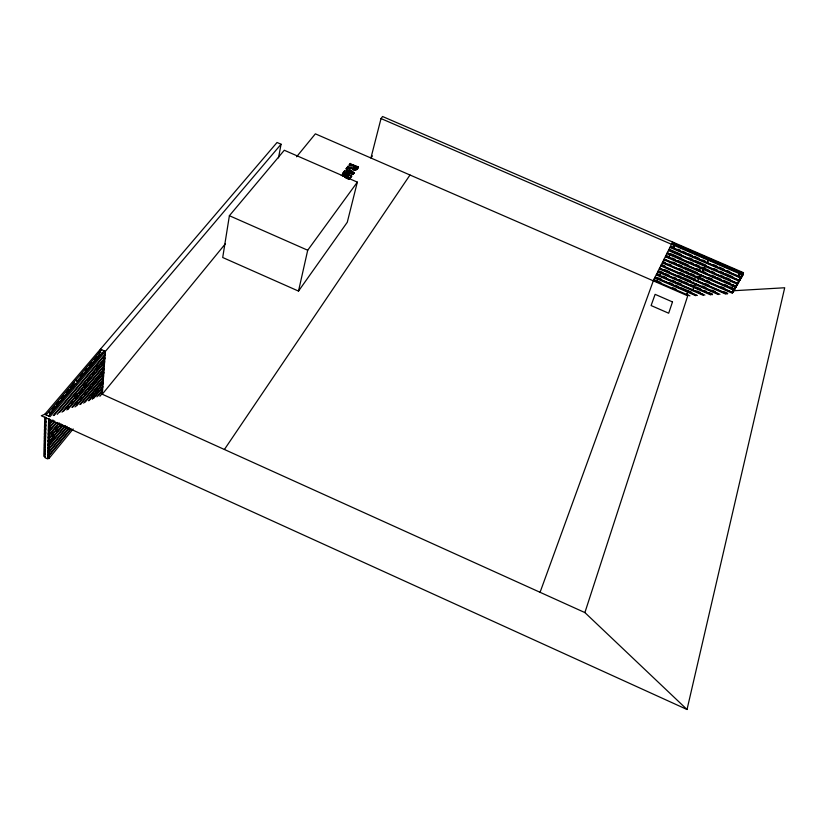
<?xml version="1.0" encoding="UTF-8"?>
<svg xmlns="http://www.w3.org/2000/svg" width="826" height="826" viewBox="0 0 826 826"><rect width="100%" height="100%" fill="white"/><g stroke="black" fill="none" stroke-linecap="round" stroke-linejoin="round"><path stroke-width="1.24" d="M46.05 417.409L45.079 457.749L47.588 458.895L48.651 418.596M47.609 458.038L48.868 458.616L48.941 456.024L70.85 429.334M47.702 454.589L48.961 455.167L49.033 452.565L69.384 427.837M47.794 451.12L49.064 451.698L49.137 449.076L67.092 427.321M47.887 447.63L49.157 448.208L49.23 445.575L65.605 425.793M47.98 444.109L49.25 444.687L49.323 442.044L63.292 425.225M48.073 440.578L49.353 441.156L49.426 438.492L60.959 424.636M48.166 437.016L49.446 437.594L49.519 434.91L59.441 423.036M48.259 433.423L49.55 434.011L49.622 431.306L57.077 422.406M48.352 429.819L49.643 430.408L49.725 427.682L54.63 421.838M48.455 426.185L49.746 426.774L49.818 424.037L53.112 420.145M48.548 422.53L49.849 423.118L49.921 420.362L48.62 419.773M73.308 387.755L73.545 382.706L76.095 383.863M99.234 356.078L99.481 352.299L101.959 353.414M100.318 351.029L100.442 349.171L105.377 351.401L102.259 394.209L225.271 243.907M229.391 215.71L222.71 257.516L298.506 291.093L347.281 222.256L357.338 182.133L284.278 150.249L229.391 215.71L307.706 250.237L357.338 182.133M278.496 157.89L281.067 144.24L277.04 142.485L44.8 414.291L50.025 416.665L281.067 144.24M298.506 291.093L307.706 250.237M45.988 413.795L41.3 415.767L687.025 709.493L784.7 287.758L733.065 290.773M347.116 175.938L342.501 173.925L343.42 172.438L351.69 176.041L350.503 177.91L345.805 177.466M343.42 172.438L342.501 173.925M347.023 167.915L354.168 172.686L353.115 174.379L343.668 172.376L344.679 170.755L346.59 171.189L347.694 169.722L346.228 168.69L348.076 166.243L352.372 165.84L349.357 164.539L352.372 165.84M344.679 170.755L343.668 172.376M346.59 171.189L347.601 170.125L346.228 168.69M344.628 177.353L350.606 177.507L351.69 176.041M348.076 166.243L346.135 169.093M348.995 170.631L348.18 171.994L348.995 170.631L351.256 172.696M350.131 163.785L358.422 166.945C358.019 170.569 352.619 171.632 351.577 168.029L346.899 168.081L351.577 168.029M348.273 176.444L342.604 173.522M349.388 179.428L344.731 176.95M353.497 167.224L353.848 166.491L356.047 167.451C355.872 169.991 351.649 168.38 353.848 166.491M353.115 174.379L354.168 172.686M670.598 246.747L741.48 277.433L742.801 275.141L743.472 272.683L382.572 116.507L381.023 118.552L370.926 158.003L372.443 155.928M739.291 281.232L739.456 280.623L668.843 250.03L668.637 250.629L739.291 281.232L737.979 283.504L667.46 252.942L667.676 252.343M739.807 279.384L739.972 278.775L738.496 281.656M669.029 249.855L739.724 280.479L739.9 279.859M741.036 278.197L741.211 277.577L670.423 246.933L670.206 247.521L741.036 278.197L739.724 280.479M741.552 276.349L741.717 275.739L740.406 278.011M741.48 277.433L741.645 276.824L738.103 275.285M735.811 287.272L735.987 286.653L665.725 256.194L665.508 256.783L735.811 287.272L734.52 289.513L664.341 259.085M736.338 285.414L736.503 284.805M669.628 256.948L666.117 255.42L665.901 256.019L736.245 286.519L736.42 285.899M737.546 284.258L737.721 283.638L667.284 253.117L667.067 253.716L737.546 284.258L736.245 286.519M738.062 282.409L738.237 281.79M737.979 283.504L738.155 282.884M665.353 262.544L663.02 261.532L662.803 262.131L732.807 292.497L742.966 274.531L672.003 243.815M733.323 290.649L733.498 290.029M734.087 290.267L734.262 289.647L664.176 259.25L663.959 259.849L734.087 290.267L732.807 292.497M734.52 289.513L734.696 288.904M735.037 287.665L735.212 287.045M705.941 258.507L706.333 257.299M687.025 709.493L584.891 612.572L687.728 295.811L315.367 133.843L296.586 156.785M688.399 295.409L686.489 294.583L686.881 293.364M674.945 245.085L675.369 243.897L673.045 248.44M672.632 242.028L653.314 280.85L540.07 592.294M653.965 279.043L653.531 280.241L656.391 281.49L658.136 278.073M659.293 275.801L661.027 272.394M668.564 257.598L670.309 254.191M693.572 280.964L695.998 276.452M699.033 270.825L700.861 267.438M686.489 294.583L688.306 291.196M698.3 278.847L699.519 276.586M703.174 269.834L704.402 267.583M708.058 260.82L709.286 258.569L707.066 263.164M692.405 290.194L696.07 283.442M697.299 281.181L700.964 274.428M702.183 272.177L705.848 265.414M739.063 274.242L740.344 272.012L738.083 276.596M731.051 288.873L733.612 284.402M742.161 274.975L743.472 272.683M733.044 291.134L743.307 273.292L672.426 242.617M224.414 449.478L409.995 174.998M358.422 166.945C357.71 170.342 352.64 171.013 351.67 167.626M356.047 167.451L354.695 168.442L353.342 167.255M349.357 164.539L350.234 163.383M48.868 458.616L73.163 428.952M99.894 396.315L102.321 393.352M48.961 455.167L70.891 428.467M96.89 396.821L102.569 389.893M98.449 395.706L102.507 390.76L101.319 390.223M92.595 397.626L94.226 395.644M95.857 393.672L98.304 390.708M49.064 451.698L68.61 427.961M92.233 399.278L102.827 386.423M93.813 398.173L102.765 387.291M92.006 395.117L93.637 393.145M96.095 390.182L97.726 388.199M100.183 385.236L101.815 383.264L103.013 383.801L89.136 400.62M49.157 448.208L67.133 426.443M88.372 400.734L103.085 382.923M80.535 404.451L103.529 376.759L102.321 376.212M54.516 437.088L47.96 444.997L49.23 445.575M49.25 444.687L64.82 425.896M83.674 403.15L103.333 379.413M85.254 402.055L103.271 380.29L102.073 379.743M76.612 405.845L103.787 373.197L102.579 372.65L100.927 374.632M49.694 439.484L48.053 441.456L49.323 442.044M52.162 436.52L53.804 434.538M56.271 431.575L57.913 429.592M60.381 426.629L62.033 424.657M49.353 441.156L62.497 425.328M79.761 404.554L103.591 375.871M49.55 434.011L58.646 423.129M71.872 407.301L104.117 368.726M72.657 407.218L104.055 369.625L102.837 369.077M51.439 433.949L53.091 431.977M55.569 429.004L57.211 427.032M76.188 404.286L77.83 402.314M80.308 399.35L81.96 397.368M84.438 394.405L86.08 392.422M88.558 389.459L91.036 386.496M92.677 384.513L95.155 381.55M96.807 379.578L99.275 376.604M49.446 437.594L60.99 423.748M75.001 406.929L103.859 372.309M49.643 430.408L56.178 422.613M66.803 409.944L104.375 365.123M67.856 409.551L104.313 366.021L103.095 365.474M74.66 395.933L76.302 393.992M83.684 385.226L85.315 383.274M87.783 380.352L90.24 377.43M92.698 374.508L94.34 372.567M96.797 369.645L99.254 366.723M100.896 364.772L103.353 361.85M49.746 426.774L54.661 420.93M62.033 412.164L104.644 361.489M63.643 411.121L104.582 362.397M50.789 427.806L48.331 430.728L49.622 431.306M67.133 408.323L68.764 406.382M71.222 403.46L72.853 401.508M75.3 398.586L77.758 395.664M79.389 393.713L82.662 389.82M84.293 387.869L86.751 384.947M96.219 366.971L97.86 365.02M49.849 423.118L52.317 420.197M57.242 414.353L104.912 357.844M59.678 412.35L104.84 358.752L103.611 358.205M53.246 415.55L105.181 354.168M54.041 415.499L105.108 355.087M50.149 413.723L74.133 385.525M77.438 381.633L99.76 355.366M48.724 416.077L104.148 350.844M46.111 414.889L101.67 349.728M52.172 409.252L54.65 406.33M56.302 404.389L58.791 401.477M61.279 398.555L63.757 395.644M66.245 392.722L68.723 389.81M70.386 387.869L72.864 384.947M80.318 376.202L82.796 373.28M85.284 370.368L86.936 368.427M89.425 365.505L91.903 362.593M94.391 359.671L96.879 356.76M49.353 413.774L74.175 384.596M76.653 381.684L99.822 354.447M341.231 175.349L348.376 176.041M342.325 175.866L347.085 176.33M343.771 171.973L353.218 173.976M348.283 171.591L351.36 172.293M381.023 118.552L742.801 275.141M671.992 246.664L674.357 247.686M677.898 249.215L680.252 250.237M682.617 251.259L686.158 252.797M688.523 253.819L692.064 255.348M694.429 256.37L699.147 258.414M702.689 259.953L705.053 260.975M713.313 264.547L716.854 266.086M719.219 267.108L723.937 269.152M727.479 270.691L729.843 271.713M670.413 249.762L681.016 254.356M689.256 257.929L692.787 259.457M695.151 260.479L705.745 265.074M713.984 268.636L717.526 270.174M719.88 271.186L723.411 272.725M725.765 273.736L732.827 276.803M671.197 253.871L681.77 258.455M689.989 262.018L693.52 263.546M695.864 264.568L699.385 266.086M701.739 267.108L708.791 270.164M711.134 271.176L714.655 272.704M720.53 275.254L724.061 276.782M726.405 277.794L729.926 279.322M671.972 257.96L675.482 259.488M677.826 260.5L688.378 265.074M696.576 268.626L700.097 270.154M702.441 271.165L705.951 272.694M711.816 275.234L715.326 276.762M717.67 277.773L721.191 279.302M723.535 280.313L730.556 283.359M672.746 262.028L676.246 263.556M678.59 264.568L682.09 266.086M684.434 267.097L697.289 272.673M708.976 277.743L712.487 279.271M724.175 284.34L727.685 285.858M730.019 286.87L733.529 288.388M668.843 264.062L671.177 265.074M679.344 268.615L682.834 270.133M685.167 271.145L688.667 272.663M691.001 273.674L694.501 275.192M696.834 276.204L703.824 279.24M706.158 280.251L709.658 281.769M721.315 286.829L724.815 288.346M665.033 266.106L661.481 264.557L661.265 265.156L727.541 293.932M680.407 272.776L683.949 274.315M686.323 275.347L693.417 278.424M705.249 283.555L708.791 285.094M724.165 291.774L727.716 293.313M726.116 293.54L661.099 265.322L660.883 265.92L725.93 294.159M664.672 269.627L669.39 271.682M677.65 275.264L681.192 276.803M683.546 277.825L690.629 280.902M702.43 286.023L705.972 287.562M711.867 290.122L715.409 291.661M659.737 268.182L719.942 294.324M718.527 293.932L659.571 268.336L659.355 268.935L718.352 294.552M659.602 271.093L663.133 272.632M665.488 273.654L669.019 275.182M673.727 277.226L676.081 278.248M679.612 279.787L681.966 280.809M684.32 281.831L687.851 283.37M690.206 284.392L693.737 285.92M696.091 286.942L700.799 288.986M704.33 290.525L706.684 291.547M709.038 292.569L712.57 294.097M658.208 271.186L712.384 294.717M710.98 294.324L658.054 271.331L657.837 271.93L710.794 294.944M660.439 275.099L656.918 273.571L656.319 274.913L703.277 295.326M662.782 276.121L666.303 277.65M672.178 280.2L675.699 281.738M678.043 282.76L681.574 284.289M696.834 290.917L700.355 292.456M656.701 274.17L704.867 295.109M656.536 274.315L703.473 294.717M658.921 278.073L661.265 279.095M669.463 282.657L672.973 284.185M675.317 285.207L678.827 286.725M681.171 287.747L691.713 292.332M655.183 277.144L697.381 295.491M695.998 295.099L655.028 277.288L654.812 277.887L695.802 295.708M660.914 282.554L653.903 279.508L653.686 280.107L689.927 295.873M672.601 287.634L676.102 289.162M351.298 164.291L358.319 167.348M353.745 166.893L355.954 167.854M344.504 173.357L351.587 176.454M345.578 177.776L348.438 179.015M75.858 380.001L78.398 381.147M102.248 394.219L584.891 612.582M48.558 412.019L51.16 413.196M44.738 417.078L46.039 417.667M48.641 418.854L49.952 419.443M46.019 418.586L44.718 417.997L44.656 420.754L45.946 421.353M45.926 422.272L44.635 421.673L44.573 424.419L45.864 425.008M48.527 423.449L49.818 424.037M45.843 425.917L44.552 425.328L44.49 428.054L45.781 428.642M48.424 427.094L49.725 427.682M45.75 429.551L44.47 428.962L44.408 431.668L45.688 432.256M45.667 433.154L44.387 432.566L44.325 435.261L45.606 435.839M48.238 434.321L49.519 434.91M45.585 436.737L44.305 436.149L44.243 438.823L45.523 439.411M48.145 437.904L49.426 438.492M45.492 440.299L44.222 439.711L44.16 442.364L45.43 442.953M45.409 443.83L44.139 443.252L44.077 445.885L45.347 446.463M45.327 447.341L44.057 446.763L43.995 449.385L45.265 449.964M47.867 448.497L49.137 449.076M45.244 450.831L43.984 450.253L43.923 452.865L45.182 453.433M47.774 451.987L49.033 452.565M45.162 454.3L43.902 453.722L43.84 456.313L45.1 456.892M47.681 455.456L48.941 456.024M348.902 171.034L350.472 172.138M350.038 170.135L354.075 173.088M732.548 292.631L732.373 293.24L662.421 262.885L662.628 262.286L732.548 292.631M672.498 301.924L668.678 313.219L651.105 305.548L655.111 294.345L672.498 301.924"/></g></svg>
